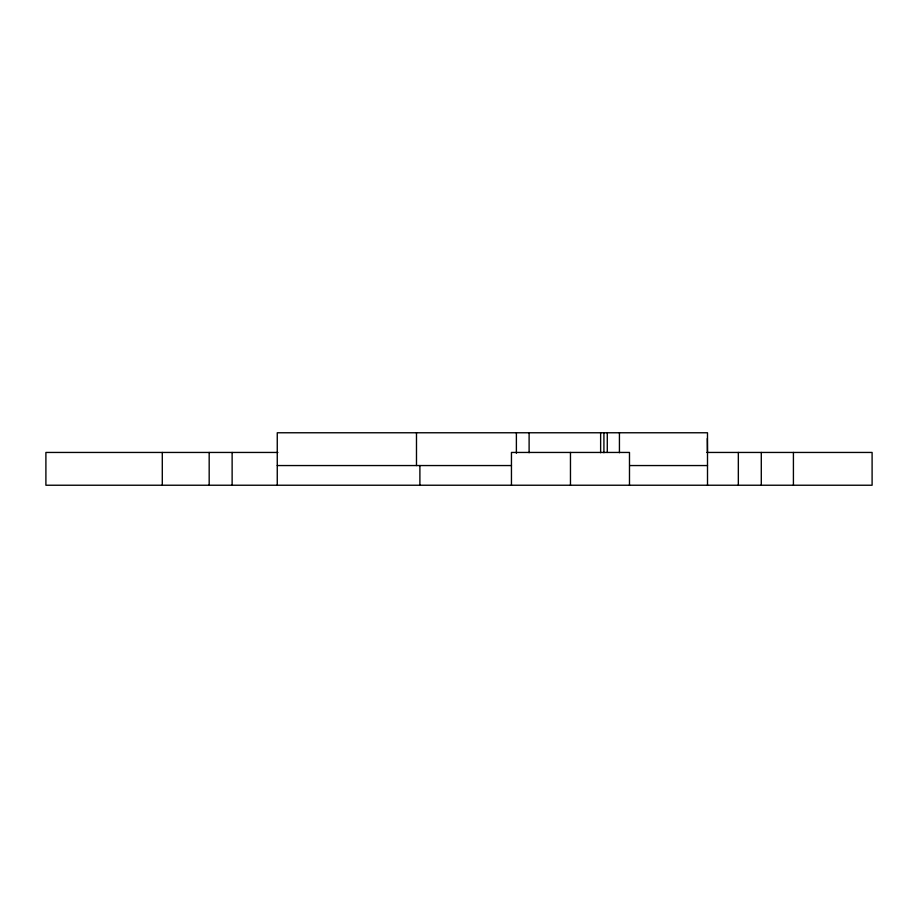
<?xml version="1.0" encoding="UTF-8"?>
<svg xmlns="http://www.w3.org/2000/svg" width="918" height="918" viewBox="0 0 918 918"><rect width="100%" height="100%" fill="white"/><g stroke="black" fill="none" stroke-linecap="round" stroke-linejoin="round"><path stroke-width="1.38" d="M707.514 485.232L707.491 432.768L277.259 432.768L277.259 485.232M277.879 452.448L45.9 452.448L45.9 485.232L872.1 485.232L872.1 452.448L706.998 452.448M277.259 465.552L511.452 465.552M629.599 465.552L707.514 465.552M707.319 438.471L707.422 452.723M793.416 452.448L793.416 485.232M761.286 452.448L761.286 485.232M738.336 452.448L738.336 485.232M629.484 485.232L629.484 452.448L511.452 452.448L511.452 485.232M619.432 432.768L619.432 452.723M607.28 432.768L607.28 452.448M603.918 432.768L603.918 452.723M600.636 432.768L600.636 452.723M570.468 452.448L570.468 485.232M529.112 432.768L529.112 452.723M516.386 432.768L516.386 453.262M419.893 465.552L419.893 485.232M416.485 432.768L416.485 465.552M232.128 452.448L232.128 485.232M209.178 452.448L209.178 485.232M162.291 452.448L162.291 485.232"/></g></svg>
